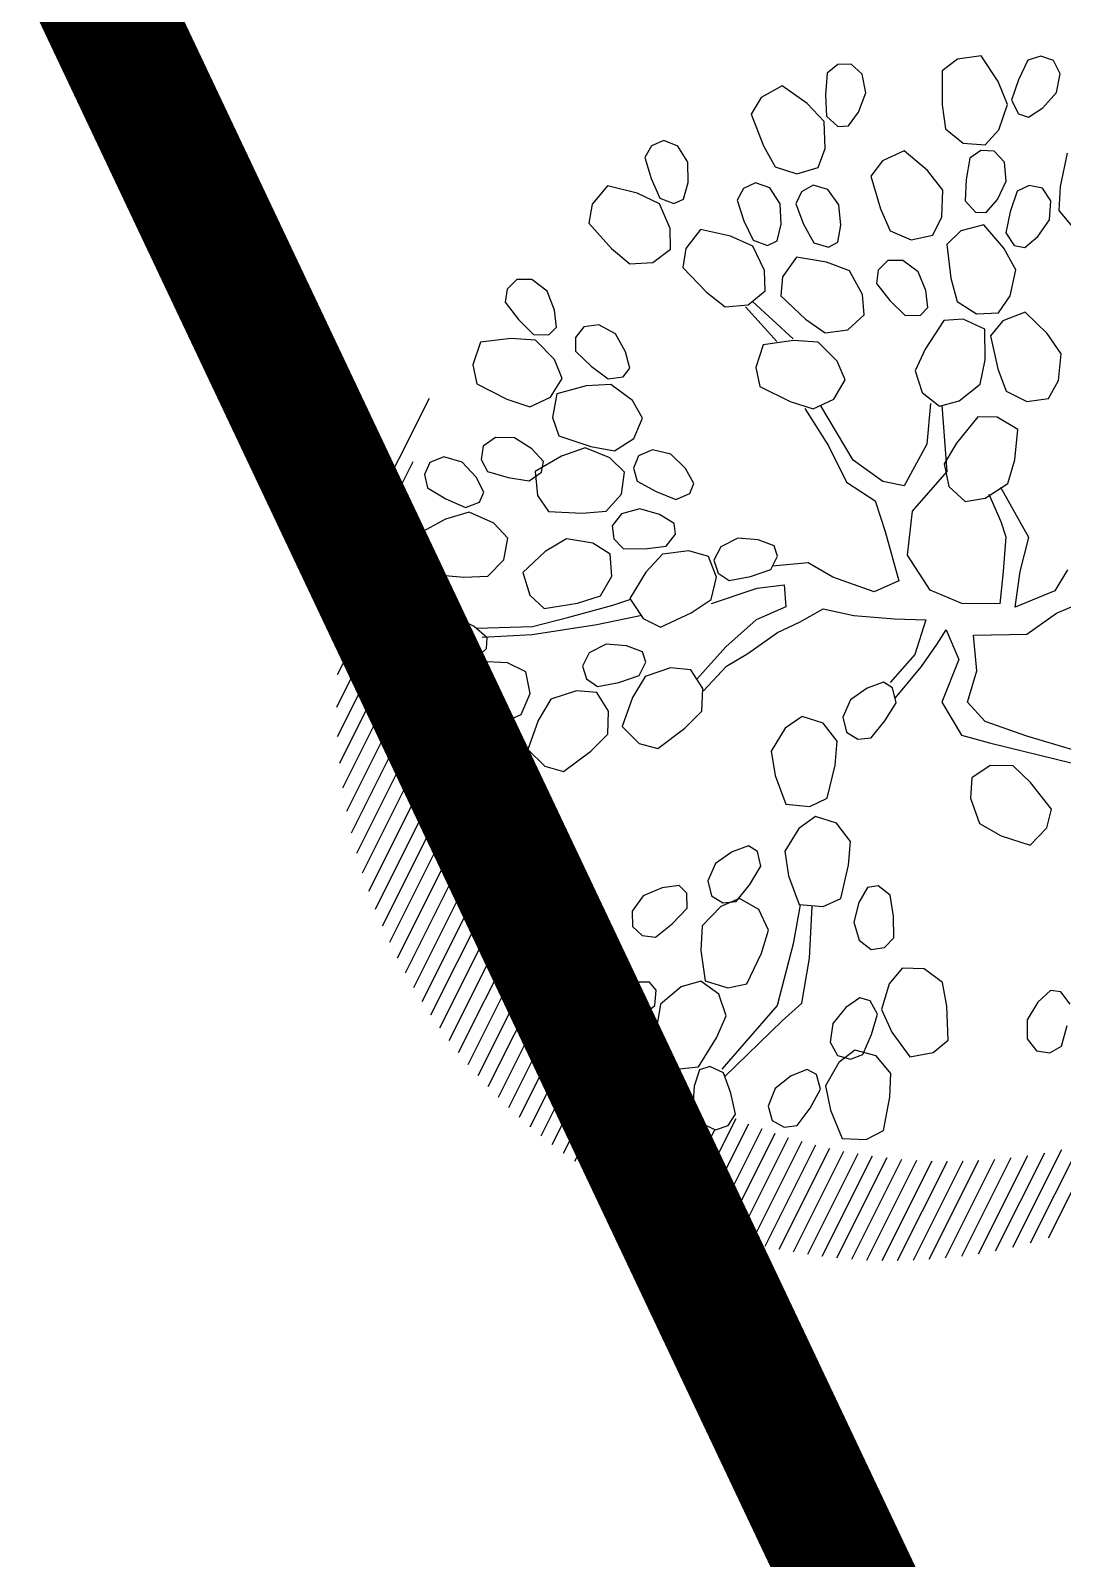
# Model space of a CAD drawing. Extents: x -809667 to 586099, y 3084146 to 3634412.
# Drawn here: x 381282.426 to 381283.803, y 3086171.929 to 3086173.966 of the extents above; entities that cross this region are included whole.
import ezdxf

# ---------------------------------------------------------------- set-up
doc = ezdxf.new("R2010")
doc.units = 0
doc.header["$LTSCALE"] = 0.5
doc.layers.get('0').update_dxf_attribs({"linetype": 'CONTINUOUS'})
doc.layers.add('WIRE-动力', color=2, linetype='CONTINUOUS')
doc.layers.add('文字', color=7, linetype='CONTINUOUS')

# ---------------------------------------------------------------- blocks, each defined once
blk = doc.blocks.new('紫薇')
at = {"color": 0}
for p, q in [((-76.82613555435091, 470.3658027416095), (-70.17897964641452, 482.3090796833858)), ((-70.17897964641452, 482.3090796833858), (-58.56272962223738, 485.6141877742484)), ((-58.56272962223738, 485.6141877742484), (-47.2853436646983, 481.2838832689449)), ((-21.42326032742858, 460.999291148968), (-5.144238645210862, 483.2220633896068)), ((-5.144238645210862, 483.2220633896068), (16.08761179354042, 479.2110519045964)), ((-74.51915320940316, 453.4312045825645), (-76.82613555435091, 470.3658027416095)), ((-47.2853436646983, 481.2838832689449), (-39.67039743904024, 463.3465304756537)), ((16.08761179354042, 479.2110519045964), (29.34938311949372, 467.9063562611118)), ((29.34938311949372, 467.9063562611118), (27.99392400309443, 437.3647050680593)), ((101.1993571445346, 461.4550648862496), (111.7120546940714, 470.1906092865393)), ((111.7120546940714, 470.1906092865393), (123.7378280051053, 469.0762572819367)), ((123.7378280051053, 469.0762572819367), (132.6893908167258, 460.9645068934187)), ((-183.8517322102562, 452.2471866318956), (-162.6046768249944, 456.1768588395789)), ((-162.6046768249944, 456.1768588395789), (-146.1547162607312, 450.4262484600767)), ((-39.67039743904024, 463.3465304756537), (-34.37870237790048, 444.7481514839455)), ((-30.7325297370553, 440.7595801567659), (-21.42326032742858, 460.999291148968)), ((97.23307165876031, 444.8306442396715), (101.1993571445346, 461.4550648862496)), ((132.6893908167258, 460.9645068934187), (133.310397490859, 441.4875876819715)), ((-191.0036765793338, 425.6444077426568), (-183.8517322102562, 452.2471866318956)), ((-146.1547162607312, 450.4262484600767), (-136.3857272807509, 421.4573585735634)), ((-62.91916915681213, 439.1406891262159), (-74.51915320940316, 453.4312045825645)), ((-34.37870237790048, 444.7481514839455), (-41.02585940342396, 432.8048784742132)), ((-24.11791147012264, 417.5116083836183), (-30.7325297370553, 440.7595801567659)), ((102.8874050360173, 427.31473786477), (97.23307165876031, 444.8306442396715)), ((133.310397490859, 441.4875876819715), (131.5262467656285, 422.2335350187495)), ((149.4774254681543, 432.7072259811684), (172.6849523801357, 447.5486830389127)), ((172.6849523801357, 447.5486830389127), (191.0341188209131, 436.1386971874163)), ((-246.0488934116438, 414.3645927300677), (-244.1650143852457, 427.9025964802131)), ((-244.1650143852457, 427.9025964802131), (-234.5271265814081, 435.1807915037498)), ((-234.5271265814081, 435.1807915037498), (-222.4469909407198, 435.2167645031586)), ((-222.4469909407198, 435.2167645031586), (-208.8665458466858, 421.2415170157328)), ((-50.31885999254882, 430.1607918394729), (-62.91916915681213, 439.1406891262159)), ((-41.02585940342396, 432.8048784742132), (-50.31885999254882, 430.1607918394729)), ((27.99392400309443, 437.3647050680593), (23.99261562619358, 416.1222386313602)), ((111.3929303539917, 414.3894763467833), (102.8874050360173, 427.31473786477)), ((133.4853633455932, 417.1971535412595), (149.4774254681543, 432.7072259811684)), ((191.0341188209131, 436.1386971874163), (199.3166252048686, 420.8066780688241)), ((-237.7802139855921, 399.4069283762947), (-246.0488934116438, 414.3645927300677)), ((-208.8665458466858, 421.2415170157328), (-197.2136777406558, 405.8106258353218)), ((-192.3728848574683, 403.4085433175787), (-191.0036765793338, 425.6444077426568)), ((-136.3857272807509, 421.4573585735634), (-132.4431722536683, 400.2039092322811)), ((-12.51792853605002, 403.2210968574509), (-24.11791147012264, 417.5116083836183)), ((23.99261562619358, 416.1222386313602), (7.390999815426767, 403.8596742236987)), ((121.0135495932773, 413.4979946883395), (111.3929303539917, 414.3894763467833)), ((131.5262467656285, 422.2335350187495), (121.0135495932773, 413.4979946883395)), ((131.2551751285791, 393.1295897485688), (133.4853633455932, 417.1971535412595)), ((199.3166252048686, 420.8066780688241), (187.0197802558541, 392.8170848013833)), ((-221.8012213809416, 390.2718171356246), (-237.7802139855921, 399.4069283762947)), ((-197.2136777406558, 405.8106258353218), (-199.0975592294708, 392.2726253448054)), ((-177.8068009559065, 384.1199309723452), (-192.3728848574683, 403.4085433175787)), ((-132.4431722536683, 400.2039092322811), (-143.493968761526, 382.772213104181)), ((7.390999815426767, 403.8596742236987), (-12.51792853605002, 403.2210968574509)), ((30.0329425772652, 383.1017059991136), (34.47020547743887, 399.6066592065617)), ((34.47020547743887, 399.6066592065617), (45.22697879001498, 408.0398302366957)), ((45.22697879001498, 408.0398302366957), (57.21621464099735, 406.5840734420344)), ((57.21621464099735, 406.5840734420344), (65.93356820382178, 398.2211362784728)), ((-206.8078699456528, 386.4500689702109), (-221.8012213809416, 390.2718171356246)), ((-199.0975592294708, 392.2726253448054), (-206.8078699456528, 386.4500689702109)), ((-105.2900863587856, 369.4774580737576), (-90.96337145101279, 393.006236047484)), ((-90.96337145101279, 393.006236047484), (-69.46700935531408, 390.8185196937993)), ((-69.46700935531408, 390.8185196937993), (-55.29041409119964, 380.6846720045432)), ((-14.49844749178737, 381.6149998893961), (-3.304517260752618, 389.4586260756478)), ((-3.304517260752618, 389.4586260756478), (8.589294435456395, 387.361426169984)), ((8.589294435456395, 387.361426169984), (16.84518652409315, 378.5426271026954)), ((65.93356820382178, 398.2211362784728), (66.00065600778908, 378.7344349035993)), ((136.9095088820904, 375.613687443547), (131.2551751285791, 393.1295897485688)), ((187.0197802558541, 392.8170848013833), (175.615007343702, 374.454514070414)), ((254.2803709385917, 374.7668006801978), (263.9842554219067, 388.8358236858621)), ((263.9842554219067, 388.8358236858621), (276.9426965573803, 393.1838518688455)), ((276.9426965573803, 393.1838518688455), (287.7538458323106, 387.8005391834304)), ((287.7538458323106, 387.8005391834304), (293.1706273378804, 377.0028797490522)), ((-161.8278108146042, 374.9848229931667), (-177.8068009559065, 384.1199309723452)), ((-167.7692581275478, 367.2326741693541), (-156.4767930861562, 371.5153412586078)), ((-143.493968761526, 382.772213104181), (-161.8278108146042, 374.9848229931667)), ((-156.4767930861562, 371.5153412586078), (-144.8715091599151, 368.1614843541756)), ((-55.29041409119964, 380.6846720045432), (-54.03914132341743, 350.1385749811307)), ((-19.81524376478046, 365.3720180271193), (-14.49844749178737, 381.6149998893961)), ((16.84518652409315, 378.5426271026954), (15.86619715858251, 359.080417281948)), ((35.18706845212728, 365.4321432290599), (30.0329425772652, 383.1017059991136)), ((66.00065600778908, 378.7344349035993), (63.66989379748702, 359.538881114684)), ((81.91155225690454, 369.4980435194448), (105.5315966336057, 383.6737853558734)), ((105.5315966336057, 383.6737853558734), (123.5489974981174, 371.7468011481687)), ((123.5489974981174, 371.7468011481687), (131.3923153551295, 356.1855323286727)), ((155.7047124383971, 369.0172086553648), (136.9095088820904, 375.613687443547)), ((175.615007343702, 374.454514070414), (155.7047124383971, 369.0172086553648)), ((253.2254045847803, 356.3911236030981), (254.2803709385917, 374.7668006801978)), ((293.1706273378804, 377.0028797490522), (286.7138240663335, 358.6168599827215)), ((-173.3748178826645, 354.7665502494201), (-167.7692581275478, 367.2326741693541)), ((-144.8715091599151, 368.1614843541756), (-135.7561841830611, 350.9380444576964)), ((-112.8413196848705, 348.5182769531384), (-105.2900863587856, 369.4774580737576)), ((-15.61699080653489, 347.45127211418), (-19.81524376478046, 365.3720180271193)), ((15.86619715858251, 359.080417281948), (12.50844241119921, 340.0376438284293)), ((43.32173170894384, 352.2703196471557), (35.18706845212728, 365.4321432290599)), ((63.66989379748702, 359.538881114684), (52.91312097758055, 351.1057141413912)), ((65.48505007382482, 354.4488434074447), (81.91155225690454, 369.4980435194448)), ((286.7138240663335, 358.6168599827215), (278.0947869978845, 341.3075001528487)), ((-229.5580153660849, 344.607300392352), (-214.2545892521739, 318.1415701722726)), ((-169.6335848467425, 338.0900410888717), (-173.3748178826645, 354.7665502494201)), ((-135.7561841830611, 350.9380444576964), (-128.8993529807776, 332.8580664815381)), ((-104.2702814061195, 325.9183063944802), (-112.8413196848705, 348.5182769531384)), ((-54.03914132341743, 350.1385749811307), (-56.21628547739238, 328.6324620740488)), ((-8.200537050142884, 333.8717816965654), (-15.61699080653489, 347.45127211418)), ((52.91312097758055, 351.1057141413912), (43.32173170894384, 352.2703196471557)), ((62.57159755751491, 330.4544032001868), (65.48505007382482, 354.4488434074447)), ((131.3923153551295, 356.1855323286727), (118.3047832641751, 328.5568112088367)), ((256.4874277338386, 341.2661260413006), (253.2254045847803, 356.3911236030981)), ((278.1022579669952, 335.9034997513518), (298.6172961974517, 344.5892124092206)), ((298.6172961974517, 344.5892124092206), (325.6190232317895, 350.0449332697317)), ((325.6190232317895, 350.0449332697317), (338.6073490707204, 332.7769548678771)), ((-156.858377774246, 324.8396619902924), (-169.6335848467425, 338.0900410888717)), ((-128.8993529807776, 332.8580664815381), (-134.5049141841009, 320.3919463837519)), ((1.314512889832258, 332.1940216692165), (-8.200537050142884, 333.8717816965654)), ((12.50844241119921, 340.0376438284293), (1.314512889832258, 332.1940216692165)), ((7.087705814279616, 320.0177932968363), (31.43460488505661, 332.9052545903251)), ((31.43460488505661, 332.9052545903251), (48.78583101835102, 320.0283513208851)), ((67.72572392597795, 312.7848444869742), (62.57159755751491, 330.4544032001868)), ((208.0656473506242, 318.6739686829969), (219.6648827316239, 331.2262800624594)), ((219.6648827316239, 331.2262800624594), (233.1086224699393, 333.6945603517815)), ((233.1086224699393, 333.6945603517815), (243.0480396812782, 326.8338760109618)), ((265.1363476840779, 336.9594756281003), (256.4874277338386, 341.2661260413006)), ((278.0947869978845, 341.3075001528487), (265.1363476840779, 336.9594756281003)), ((267.3284625420347, 314.2668017921969), (278.1022579669952, 335.9034997513518)), ((338.6073490707204, 332.7769548678771), (340.7919921306893, 315.488286412321)), ((-214.2545892521739, 318.1415701722726), (-206.1879656529054, 298.0870835715905)), ((-201.9994309814647, 308.6403807112947), (-198.4661686588079, 321.8442666204646)), ((-198.4661686588079, 321.8442666204646), (-188.0069261863828, 327.8829130781814)), ((-188.0069261863828, 327.8829130781814), (-176.0139311570674, 326.4341062000021)), ((-176.0139311570674, 326.4341062000021), (-164.2538131903857, 310.8959062816575)), ((-143.5388867715374, 316.9658125033602), (-156.858377774246, 324.8396619902924)), ((-134.5049141841009, 320.3919463837519), (-143.5388867715374, 316.9658125033602)), ((-91.49507578276098, 312.6679311161861), (-104.2702814061195, 325.9183063944802)), ((-56.21628547739238, 328.6324620740488), (-71.71291931346059, 315.0002035247162)), ((-10.12290578149259, 305.8720078309998), (7.087705814279616, 320.0177932968363)), ((48.78583101835102, 320.0283513208851), (55.78256525378674, 304.0685132155195)), ((118.3047832641751, 328.5568112088367), (106.3826288459823, 310.5258632833138)), ((204.4179439041764, 300.6331061320379), (208.0656473506242, 318.6739686829969)), ((243.0480396812782, 326.8338760109618), (246.8804222354665, 315.3777067093179)), ((471.3169694686367, 230.5872365121613), (385.2805523837451, 316.6236535970238)), ((-195.6315457364544, 292.7799639487639), (-201.9994309814647, 308.6403807112947)), ((-164.2538131903857, 310.8959062816575), (-154.5855437256396, 294.149972348474)), ((-148.4023359529674, 281.669319187291), (-138.0354296527803, 307.1915723523125)), ((-138.0354296527803, 307.1915723523125), (-116.4665054176003, 308.4804453300312)), ((-116.4665054176003, 308.4804453300312), (-100.8479098500684, 300.751914110966)), ((-71.71291931346059, 315.0002035247162), (-91.49507578276098, 312.6679311161861)), ((-58.61885228008032, 299.7320760348812), (-45.61028755735606, 303.927763058804)), ((-45.61028755735606, 303.927763058804), (-34.86304506659508, 298.4179733181372)), ((-14.32009886112064, 282.0685430252925), (-10.12290578149259, 305.8720078309998)), ((55.78256525378674, 304.0685132155195), (41.23088390100747, 277.1821170868352)), ((57.57177859265357, 263.8888908075169), (81.74245021026582, 307.3671524031088)), ((86.3258146038279, 305.656742640771), (67.72572392597795, 312.7848444869742)), ((72.0741807455197, 266.3043487975374), (88.99365128669888, 304.9516914514825)), ((106.3826288459823, 310.5258632833138), (86.3258146038279, 305.656742640771)), ((246.8804222354665, 315.3777067093179), (237.8839038591832, 298.0919122984633)), ((266.2734980098903, 295.8911283733323), (267.3284625420347, 314.2668017921969)), ((340.7919921306893, 315.488286412321), (319.2145183999091, 293.8309007370844)), ((-206.1879656529054, 298.0870835715905), (-213.5743270264938, 278.8146732645109)), ((-180.8962639570236, 281.7504611080512), (-195.6315457364544, 292.7799639487639)), ((-154.5855437256396, 294.149972348474), (-158.1188080925494, 280.9460899783298)), ((-100.8479098500684, 300.751914110966), (-94.71290218830109, 270.8020992884412)), ((-68.4871411640197, 285.7778774937615), (-58.61885228008032, 299.7320760348812)), ((-34.86304506659508, 298.4179733181372), (-29.57332575693727, 287.5575018385425)), ((205.5042260969058, 285.1985236192122), (204.4179439041764, 300.6331061320379)), ((237.8839038591832, 298.0919122984633), (226.8994977707043, 282.1782527370378)), ((281.4165803836659, 282.9504844425246), (266.2734980098903, 295.8911283733323)), ((319.2145183999091, 293.8309007370844), (301.9465587297454, 280.8281926391646)), ((-166.4862025836483, 276.1151725174859), (-180.8962639570236, 281.7504611080512)), ((-158.1188080925494, 280.9460899783298), (-166.4862025836483, 276.1151725174859)), ((-152.4936937009916, 259.7702509472147), (-148.4023359529674, 281.669319187291)), ((-69.75763739272952, 267.4158432567492), (-68.4871411640197, 285.7778774937615)), ((-29.57332575693727, 287.5575018385425), (-36.24540842138231, 269.2485055746511)), ((-10.12184519320726, 264.1478011356667), (-14.32009886112064, 282.0685430252925)), ((41.23088390100747, 277.1821170868352), (28.35807629674673, 259.8171041766182)), ((213.4557603541762, 279.7099758116528), (205.5042260969058, 285.1985236192122)), ((212.410773913376, 256.9356302293018), (226.1412803642452, 276.8277029981837)), ((226.8994977707043, 282.1782527370378), (213.4557603541762, 279.7099758116528)), ((226.1412803642452, 276.8277029981837), (247.6799377156422, 282.5193317169324)), ((247.6799377156422, 282.5193317169324), (275.1822440465912, 284.0945457974449)), ((275.1822440465912, 284.0945457974449), (285.593114274554, 265.1606220817193)), ((301.9465587297454, 280.8281926391646), (281.4165803836659, 282.9504844425246)), ((-94.71290218830109, 270.8020992884412), (-93.41202977951616, 249.2252464136109)), ((-66.67330093495548, 252.2536133779213), (-69.75763739272952, 267.4158432567492)), ((-36.24540842138231, 269.2485055746511), (-45.06694355700165, 252.0414647022262)), ((8.068818562664092, 256.0315851913765), (-10.12184519320726, 264.1478011356667)), ((37.05740179214627, 253.8841225961223), (57.67293766606599, 262.3285336820409)), ((57.67293766606599, 262.3285336820409), (84.73681822419167, 267.4670667489991)), ((84.73681822419167, 267.4670667489991), (97.52164419554174, 250.0478844745085)), ((285.593114274554, 265.1606220817193), (285.3063451256603, 247.7368312841281)), ((323.6793823372573, 258.6002604654059), (339.7833451582119, 264.3243467537686)), ((339.7833451582119, 264.3243467537686), (352.8342525633052, 260.2622830336913)), ((375.4126366330311, 252.7021842142567), (389.5435567433015, 262.3157100630924)), ((389.5435567433015, 262.3157100630924), (403.1976321833208, 261.688996729441)), ((403.1976321833208, 261.688996729441), (411.3340518064797, 252.7637695698068)), ((508.768406164294, 175.458130286861), (417.1259036289557, 267.1006328221993)), ((-140.4083578921854, 238.8378352997825), (-152.4936937009916, 259.7702509472147)), ((-93.41202977951616, 249.2252464136109), (-106.5212182225659, 233.2836871491745)), ((-58.07550641521811, 247.8457813160494), (-66.67330093495548, 252.2536133779213)), ((-45.06694355700165, 252.0414647022262), (-58.07550641521811, 247.8457813160494)), ((28.35807629674673, 259.8171041766182), (8.068818562664092, 256.0315851913765)), ((26.03048380464315, 232.3753233244643), (37.05740179214627, 253.8841225961223)), ((97.52164419554174, 250.0478844745085), (99.50328829605132, 232.7347735771909)), ((208.7630727896467, 238.8947710404173), (212.410773913376, 256.9356302293018)), ((285.3063451256603, 247.7368312841281), (260.8782040560618, 229.3548931153491)), ((312.065494469367, 244.3210423281416), (323.6793823372573, 258.6002604654059)), ((352.8342525633052, 260.2622830336913), (358.4468504358083, 249.5683712484315)), ((358.4468504358083, 249.5683712484315), (356.5163093227893, 237.6434401320294)), ((367.7908496009186, 235.9484734470025), (375.4126366330311, 252.7021842142567)), ((411.3340518064797, 252.7637695698068), (412.4844856476411, 240.7384848287329)), ((-125.6730781560764, 227.8083359980956), (-140.4083578921854, 238.8378352997825)), ((-93.41371097508818, 232.5288500888273), (-76.48136852309108, 236.6478914050385)), ((-76.48136852309108, 236.6478914050385), (-52.53031011484563, 217.6485090991482)), ((221.9200410572812, 223.939257168211), (208.7630727896467, 238.8947710404173)), ((305.8545414386317, 230.1495777340606), (312.065494469367, 244.3210423281416)), ((356.5163093227893, 237.6434401320294), (340.5171787068248, 226.5185198700055)), ((365.3688162779436, 220.6664545712993), (367.7908496009186, 235.9484734470025)), ((412.4844856476411, 240.7384848287329), (399.8218994922936, 225.9264983600006)), ((-161.2672714358196, 196.2742251371965), (-148.4106848333031, 220.6374419583008)), ((-148.4106848333031, 220.6374419583008), (-126.8206111220643, 219.7723388960585)), ((-106.5212182225659, 233.2836871491745), (-125.6730781560764, 227.8083359980956)), ((-109.1079939492047, 217.6772788548842), (-93.41371097508818, 232.5288500888273)), ((24.75998944044113, 214.0132927233353), (26.03048380464315, 232.3753233244643)), ((99.50328829605132, 232.7347735771909), (77.6731929378584, 211.3320479663089)), ((241.9422612730414, 218.9297830453143), (221.9200410572812, 223.939257168211)), ((260.8782040560618, 229.3548931153491), (241.9422612730414, 218.9297830453143)), ((247.8639640295878, 214.3077588537708), (266.3797727078199, 229.8443670878187)), ((266.3797727078199, 229.8443670878187), (288.6566017111763, 229.6178995491937)), ((288.6566017111763, 229.6178995491937), (315.5913088917732, 223.8403826011345)), ((310.3446200117469, 221.5944477813318), (305.8545414386317, 230.1495777340606)), ((323.3955237977207, 217.5323821632192), (310.3446200117469, 221.5944477813318)), ((315.5913088917732, 223.8403826011345), (320.6060053789988, 202.8229492353275)), ((340.5171787068248, 226.5185198700055), (323.3955237977207, 217.5323821632192)), ((371.8779523754492, 213.5262724077329), (365.3688162779436, 220.6664545712993)), ((399.8218994922936, 225.9264983600006), (385.5320247961208, 212.8995563192293)), ((528.7108578230254, 137.8380090984283), (442.672246128699, 223.8766207927547)), ((-126.8206111220643, 219.7723388960585), (-112.0491410754621, 210.5271025570109)), ((-112.0491410754621, 210.5271025570109), (-108.9266582122073, 180.1152655901387)), ((-100.6441168058664, 191.4623797191307), (-109.1079939492047, 217.6772788548842)), ((-52.53031011484563, 217.6485090991482), (-37.6644503492862, 201.9558655200526)), ((39.75019639823586, 200.8958652121946), (24.75998944044113, 214.0132927233353)), ((77.6731929378584, 211.3320479663089), (60.25386064685881, 198.5328405061737)), ((194.792738692835, 200.1073300847784), (209.3064284184948, 209.1326053114608)), ((209.3064284184948, 209.1326053114608), (222.9232621947303, 207.9458519080654)), ((222.9232621947303, 207.9458519080654), (230.6863964386284, 198.6941087851301)), ((239.5607820795849, 197.8810886731371), (247.8639640295878, 214.3077588537708)), ((365.7244992973283, 191.574101020582), (383.5868411576375, 207.8577771922573)), ((385.5320247961208, 212.8995563192293), (371.8779523754492, 213.5262724077329)), ((383.5868411576375, 207.8577771922573), (405.8541859053075, 208.5460764477029)), ((405.8541859053075, 208.5460764477029), (433.0033802054822, 203.8792357770726)), ((-167.5187413757667, 174.8913459675387), (-161.2672714358196, 196.2742251371965)), ((-37.6644503492862, 201.9558655200526), (-37.45963453687727, 181.3174987277016)), ((60.25386064685881, 198.5328405061737), (39.75019639823586, 200.8958652121946)), ((40.65231213904917, 143.1159439021721), (52.73764590360224, 198.6714984113351)), ((67.24004805646837, 201.0869564032182), (57.57177859265357, 162.4396137474105)), ((186.4895536117256, 183.6806572759524), (194.792738692835, 200.1073300847784)), ((230.6863964386284, 198.6941087851301), (231.3421619236469, 186.631731624715)), ((248.2786359190941, 179.9709732746705), (239.5607820795849, 197.8810886731371)), ((320.6060053789988, 202.8229492353275), (315.7070285733789, 186.099589866586)), ((433.0033802054822, 203.8792357770726), (438.8767200671136, 183.0854009920731)), ((-108.9266582122073, 180.1152655901387), (-109.7806109068915, 158.5161078805104)), ((-89.70182894542813, 172.0568461166695), (-100.6441168058664, 191.4623797191307)), ((-37.45963453687727, 181.3174987277016), (-48.61132253613323, 164.8125581359491)), ((183.442158613354, 168.5109595200047), (186.4895536117256, 183.6806572759524)), ((231.3421619236469, 186.631731624715), (218.0821452308446, 172.352096172981)), ((266.2543937610462, 169.8291655750945), (248.2786359190941, 179.9709732746705)), ((315.7070285733789, 186.099589866586), (287.2775516351685, 174.8570559909567)), ((358.1027152854949, 174.8203930063173), (365.7244992973283, 191.574101020582)), ((438.8767200671136, 183.0854009920731), (434.6684516519308, 166.1750136753544)), ((542.3458766366239, 106.5253207551723), (458.8688228623068, 190.0023745294893)), ((-157.5776558648795, 152.8596373340115), (-167.5187413757667, 174.8913459675387)), ((-66.98882718756795, 163.7899895468727), (-89.70182894542813, 172.0568461166695)), ((-41.52796809002757, 169.6859906809404), (-27.02556593716145, 135.8695669686422)), ((189.6526663890108, 161.1095645660535), (183.442158613354, 168.5109595200047)), ((218.0821452308446, 172.352096172981), (203.2694970350713, 159.9228085363284)), ((287.2775516351685, 174.8570559909567), (266.2543937610462, 169.8291655750945)), ((367.5485192909837, 157.283289601095), (358.1027152854949, 174.8203930063173)), ((434.6684516519308, 166.1750136753544), (406.7245065309107, 153.7747855344787)), ((-144.0137825384736, 140.4177860198542), (-157.5776558648795, 152.8596373340115)), ((-109.7806109068915, 158.5161078805104), (-124.411923575215, 143.9590194681659)), ((-48.61132253613323, 164.8125581359491), (-66.98882718756795, 163.7899895468727)), ((-36.69383540190756, 106.8840592382476), (-51.19623755477369, 164.8550717392936)), ((57.57177859265357, 162.4396137474105), (52.73764590360224, 126.2077290834859)), ((203.2694970350713, 159.9228085363284), (189.6526663890108, 161.1095645660535)), ((211.6958820698783, 139.9700879370794), (221.6271384060383, 151.8350149868056)), ((221.6271384060383, 151.8350149868056), (236.7752962978557, 162.2902421252802)), ((236.7752962978557, 162.2902421252802), (253.8379055103287, 163.2752036796883)), ((253.8379055103287, 163.2752036796883), (265.2289331573993, 155.7206663088873)), ((265.2289331573993, 155.7206663088873), (267.6220021685585, 143.8828360671178)), ((286.7502264985815, 146.3588411575183), (308.1522933263332, 157.5915123419836)), ((308.1522933263332, 157.5915123419836), (329.8688590154052, 152.6216861223802)), ((329.8688590154052, 152.6216861223802), (354.9529803600162, 141.2355098845437)), ((385.925493741408, 147.8880278477445), (367.5485192909837, 157.283289601095)), ((406.7245065309107, 153.7747855344787), (385.925493741408, 147.8880278477445)), ((552.3636828223825, 78.82984503975604), (470.4542362334905, 160.7392916286481)), ((-124.411923575215, 143.9590194681659), (-144.0137825384736, 140.4177860198542)), ((-108.7810623226687, 122.6124246204272), (-94.64350673276931, 138.9528410220519)), ((-94.64350673276931, 138.9528410220519), (-78.2054289681837, 144.737330772914)), ((-78.2054289681837, 144.737330772914), (-52.48166116606444, 128.2171159749851)), ((21.31577321048826, 116.5458941617981), (40.65231213904917, 143.1159439021721)), ((213.6103373961523, 130.4998231632635), (211.6958820698783, 139.9700879370794)), ((267.6220021685585, 143.8828360671178), (262.4290296956897, 132.9757737657055)), ((275.136342250742, 132.0796249182895), (286.7502264985815, 146.3588411575183)), ((354.9529803600162, 141.2355098845437), (355.3723150473088, 119.6321804048494)), ((-52.48166116606444, 128.2171159749851), (-36.12719046883285, 114.0826143110171)), ((-27.02556593716145, 135.8695669686422), (4.396306755952537, 106.8840592382476)), ((52.73764590360224, 126.2077290834859), (33.40111106261611, 102.0531402947381)), ((225.0013610366732, 122.9452849822119), (213.6103373961523, 130.4998231632635)), ((243.9545045047998, 126.7767455941066), (225.0013610366732, 122.9452849822119)), ((262.4290296956897, 132.9757737657055), (243.9545045047998, 126.7767455941066)), ((279.8360852366313, 112.722827016376), (275.136342250742, 132.0796249182895)), ((424.9337461143732, 121.6923474175856), (441.5832427879795, 125.5520161734894)), ((441.5832427879795, 125.5520161734894), (454.0888939863071, 120.0352024314925)), ((559.9319397447689, 53.583918587683), (479.1181107751618, 134.3977475572901)), ((-97.7490830309689, 97.3705232301727), (-108.7810623226687, 122.6124246204272)), ((-36.12719046883285, 114.0826143110171), (-33.86847469303757, 93.56719726789743)), ((4.396306755952537, 106.8840592382476), (21.31577321048826, 116.5458941617981)), ((191.5703791044652, 101.959845087491), (206.7185329897329, 112.4150714175776)), ((206.7185329897329, 112.4150714175776), (230.409960322082, 117.2043967759237)), ((230.409960322082, 117.2043967759237), (249.8656431380659, 106.3515259968117)), ((295.2368620699272, 98.9823682801798), (279.8360852366313, 112.722827016376)), ((355.3723150473088, 119.6321804048494), (347.0211542472243, 104.3374481229112)), ((411.7745029758662, 108.823284435086), (424.9337461143732, 121.6923474175856)), ((454.0888939863071, 120.0352024314925), (458.4517154013738, 108.7734621828422)), ((565.6848854924319, 30.15330331039149), (485.6984261458565, 110.139762656996)), ((-84.92900266405195, 79.15092012379318), (-97.7490830309689, 97.3705232301727)), ((4.396306755952537, 82.729467487894), (-36.69383540190756, 106.8840592382476)), ((33.40111106261611, 102.0531402947381), (33.40111106261611, 73.06763256434351)), ((132.5008577452973, 92.39130537305027), (144.5861915107816, 102.0531402947381)), ((144.5861915107816, 102.0531402947381), (161.5056620510295, 109.2995172282681)), ((161.5056620510295, 109.2995172282681), (178.4251285046339, 106.8840592382476)), ((178.4251285046339, 106.8840592382476), (188.09339796938, 97.2222213530913)), ((188.09339796938, 97.2222213530913), (188.09339796938, 85.1449284395203)), ((190.6610024739057, 82.06144707929343), (191.5703791044652, 101.959845087491)), ((249.8656431380659, 106.3515259968117), (270.7571635888889, 88.39595510158688)), ((316.8485969286412, 99.41337341349572), (295.2368620699272, 98.9823682801798)), ((347.0211542472243, 104.3374481229112), (316.8485969286412, 99.41337341349572)), ((410.4635670399293, 106.8840592382476), (362.1222278922796, 92.39130537305027)), ((364.5392962796614, 85.1449284395203), (408.0465027391911, 97.2222213530913)), ((403.9955222029239, 95.44816557783633), (411.7745029758662, 108.823284435086)), ((455.1804291140288, 97.14463347289711), (438.0222124997526, 87.90712115075439)), ((458.4517154013738, 108.7734621828422), (455.1804291140288, 97.14463347289711)), ((-33.86847469303757, 93.56719726789743), (-43.32138605695218, 76.03392387460917)), ((21.31577321048826, 46.49758578557521), (4.396306755952537, 82.729467487894)), ((132.5008577452973, 82.72947044949979), (132.5008577452973, 92.39130537305027)), ((142.1691231224686, 73.06763256434351), (132.5008577452973, 82.72947044949979)), ((188.09339796938, 85.1449284395203), (180.842196892947, 75.48309351596981)), ((270.7571635888889, 88.39595510158688), (265.1095071006566, 67.53969315532595)), ((287.1931487396359, 87.56038642954081), (270.2736781984568, 87.56038642954081)), ((328.283290897496, 89.97584442142397), (287.1931487396359, 87.56038642954081)), ((306.5296876681969, 75.48309055436403), (364.5392962796614, 85.1449284395203)), ((362.1222278922796, 92.39130537305027), (328.283290897496, 89.97584442142397)), ((407.4857795489952, 86.43877282645553), (403.9955222029239, 95.44816557783633)), ((419.9914269363508, 80.92195760924369), (407.4857795489952, 86.43877282645553)), ((438.0222124997526, 87.90712115075439), (419.9914269363508, 80.92195760924369)), ((570.0132250830065, 8.147294190130197), (490.6842630464525, 87.4762562266842)), ((-87.452242936939, 27.17391297686845), (-77.7839734731242, 77.89855150599033)), ((-61.5057538067922, 73.18662809487432), (-84.92900266405195, 79.15092012379318)), ((-65.69863970763981, 75.48309055436403), (-68.11570400837809, 48.91304377559572)), ((-43.32138605695218, 76.03392387460917), (-61.5057538067922, 73.18662809487432)), ((33.40111106261611, 73.06763256434351), (35.81817536335438, 27.17391297686845)), ((108.3301902152598, 68.23671658430248), (139.7520588217303, 75.48309055436403)), ((161.5056620510295, 73.06763256434351), (142.1691231224686, 73.06763256434351)), ((180.842196892947, 75.48309351596981), (161.5056620510295, 73.06763256434351)), ((201.5973409255967, 64.55771505925804), (190.6610024739057, 82.06144707929343)), ((265.4395455103368, 70.652174574323), (306.5296876681969, 75.48309055436403)), ((393.8178164707497, 68.19186627585441), (416.3562965197489, 76.92331996466964)), ((416.3562965197489, 76.92331996466964), (437.3686194894835, 69.52124718669802)), ((437.3686194894835, 69.52124718669802), (460.9986319243908, 55.3621276775375)), ((91.41071967408061, 48.91304377559572), (108.3301902152598, 68.23671658430248)), ((159.0885977502912, 60.99033965077251), (134.917926132679, 56.1594207091257)), ((134.917926132679, 56.1594207091257), (139.7520588217303, 36.83574790041894)), ((202.5958042098209, 60.99033965077251), (159.0885977502912, 60.99033965077251)), ((222.4649403057992, 58.91890799347311), (201.5973409255967, 64.55771505925804)), ((252.8091068286449, 55.19583332818002), (222.4649403057992, 58.91890799347311)), ((265.1095071006566, 67.53969315532595), (252.8091068286449, 55.19583332818002)), ((287.1931487396359, 48.91304377559572), (304.1126192798838, 56.1594207091257)), ((304.1126192798838, 56.1594207091257), (321.0320857344195, 53.74396271724254)), ((380.6585771432146, 55.32280477043241), (393.8178164707497, 68.19186627585441)), ((383.1313946088776, 35.55772488284856), (380.6585771432146, 55.32280477043241)), ((460.9986319243908, 55.3621276775375), (458.9637587163597, 33.85075912158936)), ((573.1781404169888, -12.69529067349504), (494.3909795920481, 66.09187015143107)), ((-68.11570400837809, 48.91304377559572), (-68.11570400837809, 34.42028991039842)), ((11.6475078323856, 10.26570112165064), (21.31577321048826, 46.49758578557521)), ((59.98884698003531, 24.75845498684794), (91.41071967408061, 48.91304377559572)), ((275.1078149741516, 39.25120885204524), (287.1931487396359, 48.91304377559572)), ((321.0320857344195, 53.74396271724254), (330.7003551982343, 44.08212483394891)), ((330.7003551982343, 44.08212483394891), (330.7003551982343, 32.00483192037791)), ((575.3645857281517, -32.55940551430103), (497.0361863462022, 45.76899386761943)), ((-68.11570400837809, 34.42028991039842), (-56.03037024382502, 5.434782178141177)), ((139.7520588217303, 36.83574790041894), (168.7568631274626, 34.42028991039842)), ((168.7568631274626, 34.42028991039842), (202.5958042098209, 19.92753604520112)), ((275.1078149741516, 29.58937392849475), (275.1078149741516, 39.25120885204524)), ((284.7760803513229, 19.92753604520112), (275.1078149741516, 29.58937392849475)), ((330.7003551982343, 32.00483192037791), (323.4491541218013, 22.34299699682742)), ((396.8734529344365, 20.15837534051389), (383.1313946088776, 35.55772488284856)), ((458.9637587163597, 33.85075912158936), (448.9309287946671, 19.60249445308)), ((-70.53277239669114, 0.6038632364943624), (-87.452242936939, 27.17391297686845)), ((35.81817536335438, 27.17391297686845), (59.98884698003531, 24.75845498684794)), ((108.3301902152598, 24.75845498684794), (84.15951859764755, 10.26570112165064)), ((132.5008577452973, 19.92753604520112), (108.3301902152598, 24.75845498684794)), ((154.2544609745964, 17.51207805331796), (132.5008577452973, 19.92753604520112)), ((185.6763336686417, 7.850240170024335), (154.2544609745964, 17.51207805331796)), ((202.5958042098209, 19.92753604520112), (236.4347412036732, 0.6038632364943624)), ((238.8518095919862, 10.26570112165064), (255.7712760455906, 17.51207805331796)), ((255.7712760455906, 17.51207805331796), (279.9419476632029, 17.51207805331796)), ((279.9419476632029, 17.51207805331796), (296.8614182034507, 3.019324188120663)), ((304.1126192798838, 19.92753604520112), (284.7760803513229, 19.92753604520112)), ((323.4491541218013, 22.34299699682742), (304.1126192798838, 19.92753604520112)), ((321.0320857344195, -1.811594753526151), (325.8662225101143, 17.51207805331796)), ((325.8662225101143, 17.51207805331796), (342.7856889637187, 24.75845498684794)), ((342.7856889637187, 24.75845498684794), (366.9563605803996, 24.75845498684794)), ((366.9563605803996, 24.75845498684794), (383.8758311215788, 10.26570112165064)), ((418.3944969139993, 18.13414336834103), (396.8734529344365, 20.15837534051389)), ((448.9309287946671, 19.60249445308), (418.3944969139993, 18.13414336834103)), ((461.2219786625355, 10.26570112165064), (473.3073124270886, 19.92753604520112)), ((473.3073124270886, 19.92753604520112), (490.2267829682678, 27.17391297686845)), ((490.2267829682678, 27.17391297686845), (507.1462494218722, 24.75845498684794)), ((499.2404003483243, 25.88711033581058), (498.777627275922, 26.34988340822747)), ((507.1462494218722, 24.75845498684794), (516.8145188866183, 15.09661710169166)), ((516.8145188866183, 15.09661710169166), (516.8145188866183, 3.019324188120663)), ((-56.03037024382502, -28.38164153229445), (-70.53277239669114, 0.6038632364943624)), ((-56.03037024382502, 5.434782178141177), (-43.94503647834063, -21.13526460062712)), ((-11.6475078323856, -10.26570112165064), (11.6475078323856, 10.26570112165064)), ((84.15951859764755, 10.26570112165064), (50.32057751622051, -4.227052743546665)), ((207.4299368979409, 3.019324188120663), (185.6763336686417, 7.850240170024335)), ((234.0176728162915, -11.47342967707664), (207.4299368979409, 3.019324188120663)), ((234.0176728162915, -9.057971687056124), (238.8518095919862, 10.26570112165064)), ((296.8614182034507, 3.019324188120663), (313.7808846579865, -18.71980661060661)), ((383.8758311215788, 10.26570112165064), (400.7952975751832, -11.47342967707664)), ((461.2219786625355, 0.6038661981001496), (461.2219786625355, 10.26570112165064)), ((470.8902440397069, -9.057971687056124), (461.2219786625355, 0.6038661981001496)), ((516.8145188866183, 3.019324188120663), (509.5633178101853, -6.642510735429823)), ((576.7092722457892, -51.58176156165428), (516.8145188866038, 8.312991797545692)), ((-111.6229104679078, -11.47342967707664), (-94.70344401337206, -25.96618354227394)), ((-43.94503647834063, -21.13526460062712), (-11.6475078323856, -10.26570112165064)), ((50.32057751622051, -4.227052743546665), (23.73284159786999, -13.88888766709715)), ((241.2688738927245, -28.38164153229445), (234.0176728162915, -9.057971687056124)), ((328.2832868108526, -21.13526460062712), (321.0320857344195, -1.811594753526151)), ((400.7952975751832, -11.47342967707664), (391.1270321980119, -30.79710248392075)), ((424.9659732794389, -18.71980661060661), (441.8854397339746, -11.47342967707664)), ((441.8854397339746, -11.47342967707664), (466.0561113506556, -11.47342967707664)), ((466.0561113506556, -11.47342967707664), (482.9755818918347, -25.96618354227394)), ((490.2267829682678, -9.057971687056124), (470.8902440397069, -9.057971687056124)), ((509.5633178101853, -6.642510735429823), (490.2267829682678, -9.057971687056124)), ((577.2686750931607, -87.49650346831186), (499.9973301359278, -10.22515851107892)), ((577.3166555049538, -69.86681435041828), (511.505070714702, -4.055229560181033)), ((-94.70344401337206, -25.96618354227394), (-56.03037024382502, -28.38164153229445)), ((23.73284159786999, -13.88888766709715), (43.06937643978745, -40.45893740747124)), ((313.7808846579865, -18.71980661060661), (304.1126192798838, -38.04347941745073)), ((347.6198257394135, -30.79710248392075), (328.2832868108526, -21.13526460062712)), ((420.1318365037441, -38.04347941745073), (424.9659732794389, -18.71980661060661)), ((482.9755818918347, -25.96618354227394), (499.8950483454391, -47.70531434100121)), ((-12.52316378429532, -40.45893740747124), (-58.44743863120675, -54.95169127453119)), ((-5.271962707862258, -71.859903129749), (-12.52316378429532, -40.45893740747124)), ((9.230439445003867, -28.38164153229445), (6.813371056690812, -57.3671492645517)), ((21.31577321048826, -38.04347941745073), (9.230439445003867, -28.38164153229445)), ((40.65231213904917, -52.53623328264803), (21.31577321048826, -38.04347941745073)), ((43.06937643978745, -40.45893740747124), (72.0741807455197, -57.3671492645517)), ((260.6054128212854, -38.04347941745073), (241.2688738927245, -28.38164153229445)), ((289.6102171270177, -47.70531434100121), (260.6054128212854, -38.04347941745073)), ((304.1126192798838, -38.04347941745073), (289.6102171270177, -47.70531434100121)), ((376.6246300451458, -40.45893740747124), (347.6198257394135, -30.79710248392075)), ((391.1270321980119, -30.79710248392075), (376.6246300451458, -40.45893740747124)), ((427.3830375801772, -57.3671492645517), (420.1318365037441, -38.04347941745073)), ((576.6309971970768, -104.5364951019001), (499.6405828895367, -27.54608079436002)), ((-89.86930723767728, -45.2898563509807), (-121.2911799317226, -42.8743953993544)), ((-58.44743863120675, -54.95169127453119), (-89.86930723767728, -45.2898563509807)), ((72.0741807455197, -71.859903129749), (40.65231213904917, -52.53623328264803)), ((499.8950483454391, -47.70531434100121), (490.2267829682678, -67.02898714784533)), ((575.4571837442636, -121.040351178759), (498.722821844116, -44.30598927859683)), ((6.813371056690812, -57.3671492645517), (33.40111106261611, -88.7681179465726)), ((71.6946700932458, -62.60843380261213), (77.90517786890268, -55.20703884866089)), ((72.89048138167709, -76.22447221446782), (71.6946700932458, -62.60843380261213)), ((77.90517786890268, -55.20703884866089), (93.37358841858804, -55.57394669856876)), ((93.37358841858804, -55.57394669856876), (110.9925361145288, -60.8985259430483)), ((110.9925361145288, -60.8985259430483), (122.4009729037061, -73.62449751328677)), ((141.0632468052208, -73.04816082585603), (157.1874278746545, -61.35269187297672)), ((157.1874278746545, -61.35269187297672), (174.8063724394888, -66.67726848926395)), ((174.8063724394888, -66.67726848926395), (193.3221811186522, -82.21387672331184)), ((446.7195765087381, -67.02898714784533), (427.3830375801772, -57.3671492645517)), ((475.7243808154017, -76.69082207139581), (446.7195765087381, -67.02898714784533)), ((490.2267829682678, -67.02898714784533), (475.7243808154017, -76.69082207139581)), ((573.7915732748224, -137.0524102390045), (497.2925952241494, -60.55343218831695)), ((11.6475078323856, -96.01449191849679), (-5.271962707862258, -71.859903129749)), ((87.70312957651913, -88.65375985298306), (72.89048138167709, -76.22447221446782)), ((122.4009729037061, -73.62449751328677), (123.5967873223126, -87.24053855333477)), ((134.1969735454768, -92.51193293835968), (141.0632468052208, -73.04816082585603)), ((193.3221811186522, -82.21387672331184), (196.9674848914146, -104.1915963133797)), ((571.6713295081863, -152.6098360019969), (495.3903584401414, -76.32886493392289)), ((1.979238368570805, -117.7536227172241), (11.6475078323856, -96.01449191849679)), ((33.40111106261611, -88.7681179465726), (26.14990998618305, -122.5845416588709)), ((104.0684030130506, -99.2326944237575), (87.70312957651913, -88.65375985298306)), ((123.5967873223126, -87.24053855333477), (115.8336530793458, -96.49228167813271)), ((142.7991120619699, -112.3426177976653), (134.1969735454768, -92.51193293835968)), ((569.1279341203626, -167.7441101438599), (493.0502117612632, -91.66638778476045)), ((115.8336530793458, -96.49228167813271), (104.0684030130506, -99.2326944237575)), ((196.9674848914146, -104.1915963133797), (195.9549042265862, -131.7203600583598)), ((566.1882977040659, -182.4821432572498), (490.301180745475, -106.5950262986589)), ((-29.4426343254745, -141.9082144675776), (1.979238368570805, -117.7536227172241)), ((26.14990998618305, -122.5845416588709), (4.396306755952537, -137.0772955240682)), ((158.8075734479353, -138.3879415811971), (142.7991120619699, -112.3426177976653)), ((562.8756018829445, -196.8471169657423), (487.1681784447283, -121.1396935275407)), ((4.396306755952537, -137.0772955240682), (-60.86450293194503, -178.1400961698964)), ((195.9549042265862, -131.7203600583598), (176.1275658048689, -140.3085110420361)), ((559.2099479891767, -210.8591326016758), (483.6727409727318, -135.3219255852164)), ((-77.7839734731242, -175.7246381798759), (-29.4426343254745, -141.9082144675776)), ((157.9827132597566, -162.420142008923), (174.1068943282589, -150.7246730560437)), ((176.1275658048689, -140.3085110420361), (158.8075734479353, -138.3879415811971)), ((174.1068943282589, -150.7246730560437), (191.7258388930932, -156.0492496741936)), ((555.2088638697751, -224.5357180119026), (479.8335983551515, -149.160452497279)), ((-19.32923410553485, -182.5835515940562), (-9.188326003029943, -163.493899111636)), ((-9.188326003029943, -163.493899111636), (10.31011515855789, -156.7267042947933)), ((10.31011515855789, -156.7267042947933), (29.50726344715804, -162.0410910630599)), ((29.50726344715804, -162.0410910630599), (36.32957407273352, -179.1359558319673)), ((151.1164399990812, -181.8839141232893), (157.9827132597566, -162.420142008923)), ((191.7258388930932, -156.0492496741936), (210.2416475722566, -171.5858579063788)), ((233.6381621640176, -164.0577108608559), (239.8486699396744, -156.6563159069046)), ((234.8339734524488, -177.6737492745742), (233.6381621640176, -164.0577108608559)), ((239.8486699396744, -156.6563159069046), (255.3170804893598, -157.0232237568125)), ((255.3170804893598, -157.0232237568125), (272.9360281853005, -162.347803001292)), ((272.9360281853005, -162.347803001292), (284.3444649744779, -175.0737745715305)), ((550.8877048440481, -237.8922285158478), (475.6671234814567, -162.6716471532709)), ((210.2416475722566, -171.5858579063788), (213.886951345019, -193.5635774983093)), ((249.6466216472909, -190.1030369112268), (234.8339734524488, -177.6737492745742)), ((284.3444649744779, -175.0737745715305), (285.5402793930843, -188.6898156115785)), ((305.7641848940402, -179.4513347791508), (310.2542634671554, -170.896204826422)), ((310.2542634671554, -170.896204826422), (325.4453736450523, -167.9574095169082)), ((325.4453736450523, -167.9574095169082), (343.7943800603971, -169.4039314175025)), ((343.7943800603971, -169.4039314175025), (357.6533042835072, -179.4055813690647)), ((546.259974462213, -250.9421676637139), (471.1876893734152, -175.869882574887)), ((-29.71117579191923, -211.3384644566104), (-19.32923410553485, -182.5835515940562)), ((36.32957407273352, -179.1359558319673), (35.72698250971735, -203.299114770256)), ((159.7185785155743, -201.7145989825949), (151.1164399990812, -181.8839141232893)), ((266.0118950838223, -200.6819714820012), (249.6466216472909, -190.1030369112268)), ((285.5402793930843, -188.6898156115785), (277.7771451501176, -197.9415587363765)), ((309.8349287807941, -192.4995343061164), (305.7641848940402, -179.4513347791508)), ((326.9565836908296, -201.4856720129028), (309.8349287807941, -192.4995343061164)), ((361.7240517893806, -192.4537827959284), (356.1114539159462, -203.1476945811883)), ((357.6533042835072, -179.4055813690647), (361.7240517893806, -192.4537827959284)), ((541.3375836406776, -263.697446371807), (466.4079564757849, -188.7678192068997)), ((35.72698250971735, -203.299114770256), (20.81691914796829, -219.852012055926)), ((175.727039902471, -227.759922764264), (159.7185785155743, -201.7145989825949)), ((213.886951345019, -193.5635774983093), (212.8743706801906, -221.0923412432894)), ((249.0032895794138, -213.8999914331362), (262.2638636389747, -199.0362642845139)), ((262.2638636389747, -199.0362642845139), (280.6128664352, -200.4827842852101)), ((277.7771451501176, -197.9415587363765), (266.0118950838223, -200.6819714820012)), ((280.6128664352, -200.4827842852101), (302.0149332629517, -211.7154554696754)), ((345.2007556566969, -208.3330233665183), (326.9565836908296, -201.4856720129028)), ((356.1114539159462, -203.1476945811883), (345.2007556566969, -208.3330233665183)), ((536.1310618360003, -276.1685940967873), (461.3391058170091, -201.3766380778106)), ((-20.41389885824174, -226.0772352302447), (-29.71117579191923, -211.3384644566104)), ((20.81691914796829, -219.852012055926), (-1.337268739007413, -236.2242480656132)), ((246.4437521183863, -234.3800525022671), (249.0032895794138, -213.8999914331362)), ((302.0149332629517, -211.7154554696754), (310.2612618561834, -232.4110217271373)), ((530.6497304449149, -288.3649322353303), (455.991029779485, -213.7062315699295)), ((-1.337268739007413, -236.2242480656132), (-20.41389885824174, -226.0772352302447)), ((132.4041834240779, -238.9719328666106), (140.2403596164659, -227.7727896245196)), ((140.2403596164659, -227.7727896245196), (149.7554095573723, -226.0950295971707)), ((149.7554095573723, -226.0950295971707), (161.3690556827933, -236.3189999582246)), ((193.0470322584733, -229.6804922269657), (175.727039902471, -227.759922764264)), ((212.8743706801906, -221.0923412432894), (193.0470322584733, -229.6804922269657)), ((219.5152706634253, -269.9275383045897), (202.5958042098209, -226.4492767089978)), ((212.2640695869923, -221.6183577654883), (229.1835401272401, -253.0193264493719)), ((310.2612618561834, -232.4110217271373), (315.1400275565684, -259.5229342048988)), ((524.9018461206579, -300.2947174407891), (450.3724892898026, -225.7653606099193)), ((135.7619381714612, -258.0147063201293), (132.4041834240779, -238.9719328666106)), ((161.3690556827933, -236.3189999582246), (171.4433790938929, -251.723105574958)), ((259.0753270788118, -251.9213227825239), (246.4437521183863, -234.3800525022671)), ((359.6348598022014, -253.8309480836615), (363.1251171482727, -244.8215553322807)), ((363.1251171482727, -244.8215553322807), (377.8846126133576, -240.1778886867687)), ((377.8846126133576, -240.1778886867687), (396.2792423060164, -239.5328611629084)), ((396.2792423060164, -239.5328611629084), (411.1836108416319, -247.8972249133512)), ((518.8947198786773, -311.9652607284952), (444.4912441209308, -237.5617849707487)), ((141.4984568813816, -276.6380353560671), (135.7619381714612, -258.0147063201293)), ((171.4433790938929, -251.723105574958), (172.0026518553495, -268.8049671938643)), ((229.1835401272401, -253.0193264493719), (260.6054128212854, -301.3285040268674)), ((280.2677272511646, -273.9556573973969), (259.0753270788118, -251.9213227825239)), ((315.1400275565684, -259.5229342048988), (297.5990451974794, -272.1401297757402)), ((307.3584118131548, -275.0250531928614), (318.8466258719563, -258.7525565521792)), ((318.8466258719563, -258.7525565521792), (337.2412517536432, -258.1075275531039)), ((337.2412517536432, -258.1075275531039), (359.7797318026423, -266.8389812400565)), ((365.1599903572351, -266.3329238900915), (359.6348598022014, -253.8309480836615)), ((411.1836108416319, -247.8972249133512), (416.7087452076375, -260.3992021949962)), ((416.7087452076375, -260.3992021949962), (412.3459237916395, -271.6609424436465)), ((506.1278378920397, -334.5537178011728), (431.9673065930256, -260.3931865021586)), ((512.6348165193631, -323.3830268988095), (438.354161441719, -249.1023718211509)), ((172.0026518553495, -268.8049671938643), (164.1664763716981, -280.0041144611314)), ((238.8518095919862, -306.1594229685143), (219.5152706634253, -269.9275383045897)), ((297.5990451974794, -272.1401297757402), (280.2677272511646, -273.9556573973969)), ((307.1394407544285, -295.6632746541873), (307.3584118131548, -275.0250531928614)), ((359.7797318026423, -266.8389812400565), (370.3212816640735, -286.4650894766673)), ((383.190775920637, -273.3180874297395), (365.1599903572351, -266.3329238900915)), ((402.0941228121519, -278.050899236463), (383.190775920637, -273.3180874297395)), ((412.3459237916395, -271.6609424436465), (402.0941228121519, -278.050899236463)), ((499.3787927625235, -345.4823422012851), (425.3360191998363, -271.4395686385978)), ((152.2726646745577, -282.1013143667951), (141.4984568813816, -276.6380353560671)), ((164.1664763716981, -280.0041144611314), (152.2726646745577, -282.1013143667951)), ((370.3212816640735, -286.4650894766673), (378.2451344374567, -312.8482414903119)), ((492.39205546421, -356.1732744326582), (418.4649770643446, -282.2461960327928)), ((260.6054128212854, -301.3285040268674), (325.8662225101143, -339.9758466808125)), ((321.6799679026008, -311.6578337075189), (307.1394407544285, -295.6632746541873)), ((485.1714150616608, -366.6303035597666), (411.3582497761963, -292.8171382743167)), ((112.7298211855814, -328.650092988275), (124.5137379961088, -311.705375877209)), ((124.5137379961088, -311.705375877209), (143.1629116302356, -304.7066951496527)), ((143.1629116302356, -304.7066951496527), (158.7379153575748, -314.5147317824885)), ((158.7379153575748, -314.5147317824885), (172.468421808444, -334.4068045513704)), ((260.6054128212854, -315.8212578920648), (238.8518095919862, -306.1594229685143)), ((325.8662225101143, -347.2222236143425), (260.6054128212854, -315.8212578920648)), ((345.235885091126, -331.1449702931568), (321.6799679026008, -311.6578337075189)), ((378.2451344374567, -312.8482414903119), (362.2492297049612, -327.3744494589046)), ((470.0408941467758, -386.8551217042259), (396.4512387024879, -313.265466259938)), ((477.7201164016733, -376.8566744294367), (404.0193435769033, -303.1559016046522)), ((115.7626905813813, -350.0523020392284), (112.7298211855814, -328.650092988275)), ((177.2024051249027, -337.0130812292919), (179.6617410955951, -323.5677053211257)), ((179.6617410955951, -323.5677053211257), (187.6132753528655, -318.0791575117037)), ((187.6132753528655, -318.0791575117037), (202.4300616737455, -322.5366444056854)), ((202.4300616737455, -322.5366444056854), (218.0050677228719, -332.344684404321)), ((362.2492297049612, -327.3744494589046), (345.235885091126, -331.1449702931568)), ((462.1360006612376, -396.6278977483162), (388.6564201788278, -323.1483172659064)), ((172.468421808444, -334.4068045513704), (170.1524739526212, -356.5640783803537)), ((188.1868112143129, -352.9267407888547), (177.2024051249027, -337.0130812292919)), ((218.0050677228719, -332.344684404321), (225.628537193872, -347.6412688465789)), ((325.1700769281015, -362.7881964789703), (325.6521502193063, -343.4576676944271)), ((325.6521502193063, -343.4576676944271), (335.552021574229, -334.0332836890593)), ((335.552021574229, -334.0332836890593), (345.2108534248546, -334.2741599166766)), ((345.2108534248546, -334.2741599166766), (354.5683895461261, -346.5966135719791)), ((445.6559275829932, -415.5031637294451), (372.3942511779605, -342.2414873244124)), ((454.0072284353373, -406.1767950520734), (380.6369028402842, -332.8064694570494)), ((124.287763136439, -379.4113358249888), (115.7626905813813, -350.0523020392284)), ((170.1524739526212, -356.5640783803537), (161.8728724727407, -382.8377601234242)), ((201.1591003732756, -367.4682587729767), (188.1868112143129, -352.9267407888547)), ((225.628537193872, -347.6412688465789), (223.1692035449669, -361.0866481186822)), ((354.5683895461261, -346.5966135719791), (361.3907000692561, -363.6914824256673)), ((437.0830188179098, -424.607924493961), (363.9295944827027, -351.4545001587539)), ((9.707876415923238, -383.3069238020107), (14.04728230461478, -370.3455958133563)), ((14.04728230461478, -370.3455958133563), (22.69620225485414, -366.0389454001561)), ((22.69620225485414, -366.0389454001561), (36.73201900720596, -372.5506421392784)), ((190.1745437718928, -372.3846743395552), (206.7652881462127, -361.3610447077081)), ((213.229786333628, -367.9473324576393), (201.1591003732756, -367.4682587729767)), ((206.7652881462127, -361.3610447077081), (224.1507773017511, -367.4044783795252)), ((223.1692035449669, -361.0866481186822), (213.229786333628, -367.9473324576393)), ((224.1507773017511, -367.4044783795252), (242.0131191620603, -383.6881545530632)), ((246.5770736159757, -371.5061910720542), (253.0862097134814, -364.3660089066252)), ((247.21286985185, -385.1598436916247), (246.5770736159757, -371.5061910720542)), ((253.0862097134814, -364.3660089066252), (268.5265152314678, -365.3676634514704)), ((268.5265152314678, -365.3676634514704), (285.9120074072853, -371.4110998762771)), ((285.9120074072853, -371.4110998762771), (296.7883604662493, -384.5947157135233)), ((327.1027139211074, -382.1789402896538), (325.1700769281015, -362.7881964789703)), ((361.3907000692561, -363.6914824256673), (358.554178844206, -380.5454709669575)), ((428.2890022028587, -433.4915774086257), (360.9726815871982, -366.1752567929507)), ((36.73201900720596, -372.5506421392784), (50.76036661211401, -384.4663429362699)), ((50.76036661211401, -384.4663429362699), (56.13979244418442, -400.6886904882267)), ((140.4776007989421, -385.8580310055986), (124.287763136439, -379.4113358249888)), ((161.8728724727407, -382.8377601234242), (140.4776007989421, -385.8580310055986)), ((182.5149738332257, -391.550141246058), (190.1745437718928, -372.3846743395552)), ((242.0131191620603, -383.6881545530632), (244.7530536232516, -405.7970024896786)), ((261.5027445480227, -398.1867857305333), (247.21286985185, -385.1598436916247)), ((296.7883604662493, -384.5947157135233), (297.4241597214714, -398.2483710860834)), ((336.5807683132589, -389.6687637893483), (327.1027139211074, -382.1789402896538)), ((358.554178844206, -380.5454709669575), (348.6543073877692, -389.9698590571061)), ((419.2739618682826, -442.1542066037073), (358.0987659692764, -380.979010704672)), ((190.2957104369998, -411.7172676390037), (182.5149738332257, -391.550141246058)), ((277.4199017453939, -409.4286778336391), (261.5027445480227, -398.1867857305333)), ((297.4241597214714, -398.2483710860834), (289.2877400983125, -407.1735982457176)), ((390.8972900503431, -466.8105433747405), (318.2863145324372, -394.1995678568201)), ((400.5790677390905, -458.8146515338449), (327.8587610472168, -386.0943448419857)), ((348.6543073877692, -389.9698590571061), (336.5807683132589, -389.6687637893483)), ((410.0375668035704, -450.5954810686235), (349.0424471197475, -389.6003613848297)), ((29.10818070638925, -416.8489762125537), (18.3269134843722, -400.6162836337462)), ((56.13979244418442, -400.6886904882267), (51.80038837715983, -413.6500221369788)), ((205.2213833639398, -438.3978601088747), (190.2957104369998, -411.7172676390037)), ((244.7530536232516, -405.7970024896786), (242.61113249138, -433.2609848463908)), ((289.2877400983125, -407.1735982457176), (277.4199017453939, -409.4286778336391)), ((370.8570017446182, -482.1255941283598), (298.4674412465829, -409.7360336303245)), ((380.9906225255545, -474.581545379624), (308.4898212995759, -402.0807441536454)), ((40.98923910222948, -419.033334822394), (29.10818070638925, -416.8489762125537)), ((51.80038837715983, -413.6500221369788), (40.98923910222948, -419.033334822394)), ((349.8982582481694, -496.5221896912553), (277.7353273031185, -424.3592587462044)), ((360.4938917097461, -489.4401536231162), (288.2168722722272, -417.1631341856264)), ((222.447923974134, -441.0278830984607), (205.2213833639398, -438.3978601088747)), ((242.61113249138, -433.2609848463908), (222.447923974134, -441.0278830984607)), ((327.9945981621422, -509.9738686645287), (256.0655590007955, -438.0448295031965)), ((339.0665375661629, -503.3681385388772), (267.0195057944948, -431.3211067671946)), ((305.1104154049244, -522.4450249666115), (233.4248942236009, -450.7595037853171)), ((316.6776951024658, -516.3346351344953), (244.8690481248486, -444.5259881569073)), ((281.1993309747486, -533.88927959578), (209.7697709441127, -462.4597195651149)), ((293.2866129554459, -528.2988920468488), (221.7273184620135, -456.7395975533873)), ((243.2728066280542, -548.9957638380874), (172.2583325573651, -477.9812897673983)), ((256.2018748782721, -544.2471625586622), (185.044180297642, -473.0894679780467)), ((268.8407095264993, -539.2083276772173), (197.5448458859319, -467.9124640366354)), ((188.4036357410077, -564.8372710697295), (118.0274207865587, -494.4610561152804)), ((202.6231782370887, -561.3791440361238), (132.0758073026664, -490.8317731017014)), ((216.497157652484, -557.5754539218324), (145.7870230566186, -486.865319325967)), ((230.0421773183189, -553.4428040580242), (159.1766362249036, -482.5772629646235)), ((94.52706338952703, -577.0267158961797), (25.44373311291565, -507.9433856195828)), ((111.3437112318352, -576.1656942088739), (42.00192116921244, -506.8239041462366)), ((127.6431887098006, -574.7875021571526), (58.06400309555465, -505.2083165429067)), ((143.4667134846386, -572.933357402304), (73.6678211926046, -503.1344651102554)), ((158.8489893101796, -570.6379636981874), (88.84539865556872, -500.6343730436056)), ((173.8195271003642, -567.9308319587144), (103.6240846639266, -497.7353895222768))]:
    blk.add_line(p, q, dxfattribs=at)
blk = doc.blocks.new('23424')
at = {"layer": '文字', "color": 8, "linetype": 'Continuous'}
for points in [[(382031.8779007389, 3087699.872879809, 0.2936854508029441), (382027.6319991132, 3087703.265543549, 0.4292249617837921), (382024.7950321917, 3087700.003212432, 0.3319529453537396)], [(382031.3182360328, 3087699.654603877, 0.2789047855136092), (382027.6299027781, 3087702.664694107, 0.4335754874115339), (382025.3946576678, 3087699.98201601, 0.4256740625319647)]]:
    blk.add_lwpolyline(points, format="xyb", dxfattribs=at)
at = {"layer": '文字', "color": 8, "linetype": 'Continuous', "xscale": -0.00148055020779717, "yscale": 0.00148055020779717, "zscale": 0.00148055020779717, "rotation": 18.3940818516088}
blk.add_blockref('紫薇', (382029.3055667375, 3087700.918657329), dxfattribs=at)

msp = doc.modelspace()

# ---------------------------------------------------------------- linework, layer by layer
at = {"layer": 'WIRE-动力', "linetype": 'Continuous', "const_width": 0.175}
msp.add_lwpolyline([(381284.3518750618, 3086179.707615819), (381280.6518658805, 3086177.956489259), (381292.403014899, 3086153.127124963)], dxfattribs=at)

# ---------------------------------------------------------------- block references
at = {"layer": '文字', "color": 8, "linetype": 'Continuous'}
msp.add_blockref('23424', (-745.6580644398928, -1527.707586588804), dxfattribs=at)

doc.saveas('drawing.dxf')
